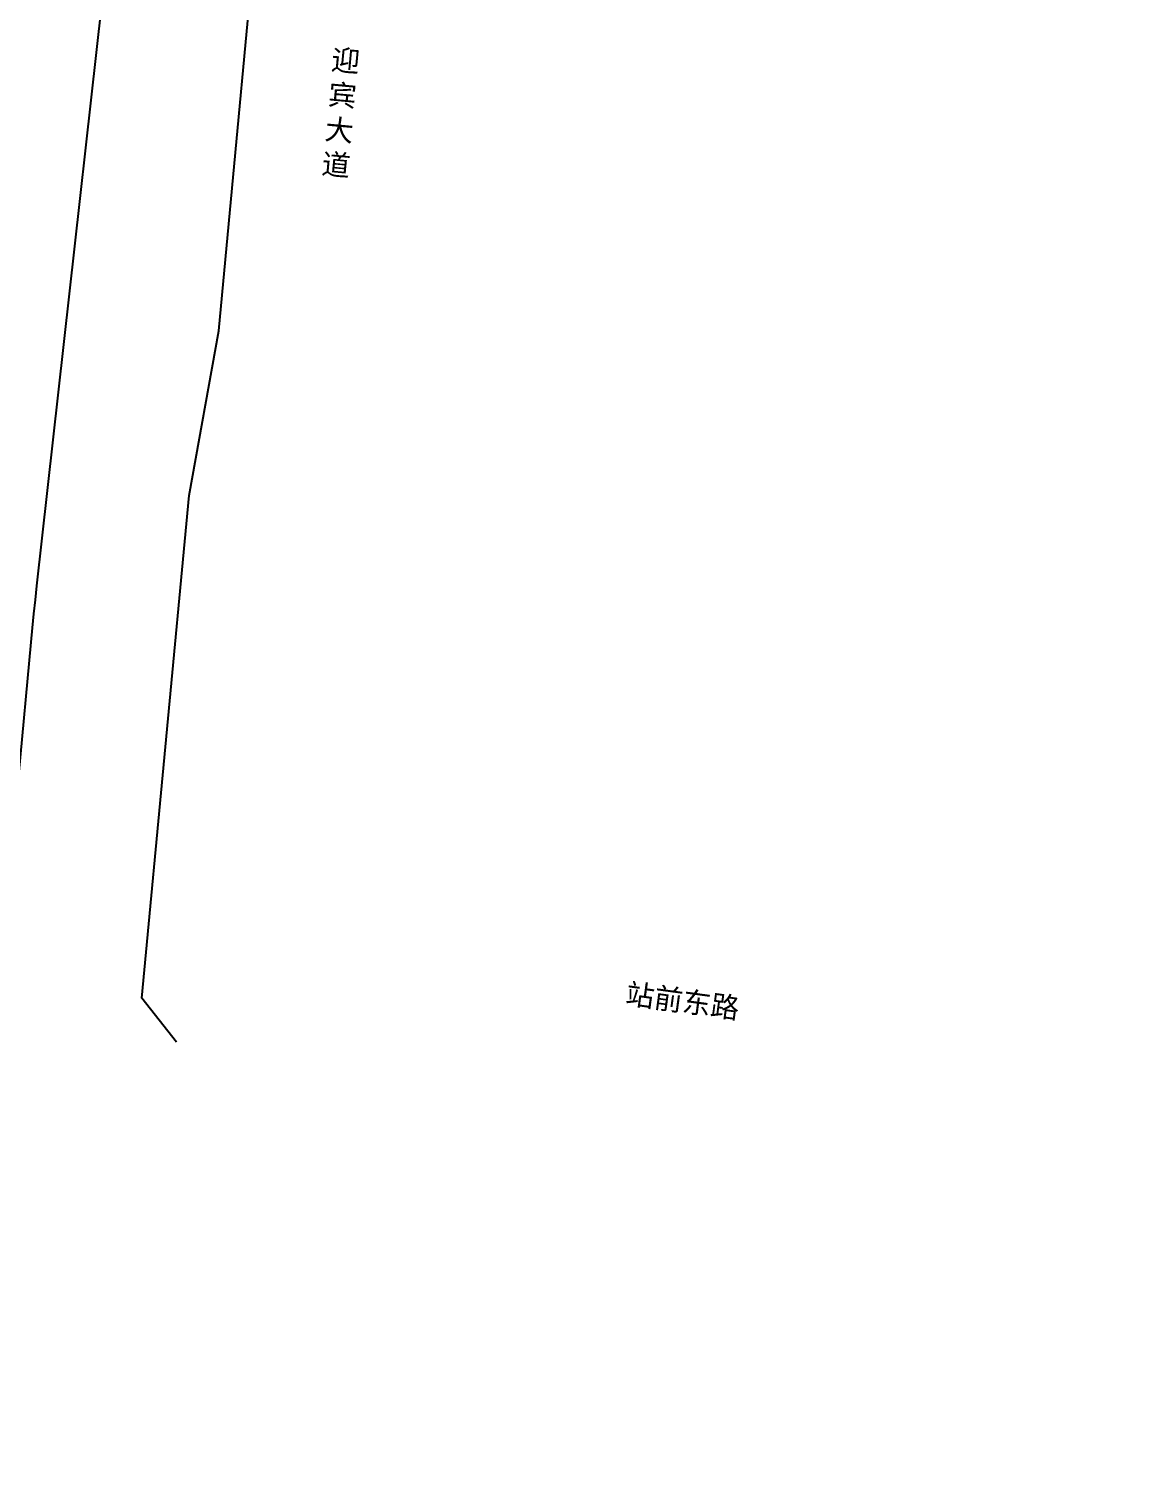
# Model space of a CAD drawing. Extents: x 529262 to 576451, y 2694391 to 2717535.
# Drawn here: x 563316.5 to 563525.2, y 2708739.3 to 2709013 of the extents above; entities that cross this region are included whole.
import ezdxf
from ezdxf.enums import TextEntityAlignment as Align
from ezdxf.xclip import XClip

# ---------------------------------------------------------------- set-up
doc = ezdxf.new("R2010")
doc.units = 0
doc.header["$XCLIPFRAME"] = 0
for name, color, linetype in [('PP-COM', 7, 'Continuous'), ('RD-中线', 40, 'Continuous'), ('RD-红线', 7, 'Continuous'), ('RD-路名', 7, 'Continuous')]:
    doc.layers.add(name, color=color, linetype=linetype)
doc.styles.add('黑体', font='simhei.ttf')

# ---------------------------------------------------------------- blocks, each defined once
blk = doc.blocks.new('A$C19FD0107')
at = {"layer": 'RD-中线', "color": 8, "linetype": 'Continuous', "ltscale": 100}
blk.add_lwpolyline([(-7552.98, 15579.99), (-7614.53, 15224.26, 0.022864), (-7617.97, 15197.05), (-7656.03, 14721.62, -0.017422), (-7658.42, 14700.86), (-7660.81, 14685.05, 0.009555), (-7662.3, 14673.68), (-7679.95, 14515.84, 0.004499), (-7681.05, 14505.09), (-7715.67, 14135.39, -0.025309), (-7720.02, 14105.35), (-7719.35, 14108.74, 0.055468), (-7721.57, 14082.29), (-7691.96, 12988.66), (-7675.22, 12857.93), (-7612.49, 12550.87), (-7521.66, 12281.18), (-7495.03, 12217.99, -0.012701), (-7472.78, 12161.24)], format="xyb", dxfattribs=at)
at = {"layer": 'RD-红线', "color": 8}
blk.add_lwpolyline([(-7650.84, 14425.64), (-7659.81, 14437.02), (-7650.81, 14533.12), (-7645.1, 14564.57), (-7636.35, 14658.07), (-7607.03, 14681.42)], dxfattribs=at)

msp = doc.modelspace()

# ---------------------------------------------------------------- block references
at = {"layer": 'PP-COM'}
ref = msp.add_blockref('A$C19FD0107', (570997.993, 2694390.603), dxfattribs=at)
XClip(ref).set_block_clipping_path([(-9366.4383134884, 14428.6043910822), (-3328.4480743363, 17452.7484863754)])

# ---------------------------------------------------------------- texts
at = {"layer": 'RD-路名', "color": 7, "style": '黑体'}
msp.add_text('站前东路', height=4, rotation=352.22702, dxfattribs=at).set_placement((563441.56, 2708827.18), align=Align.MIDDLE)
at = {"layer": 'RD-路名', "color": 7, "linetype": 'Continuous', "insert": (563374.603, 2709009.104), "char_height": 4, "width": 50.99419, "attachment_point": 1, "rotation": 354.7199, "style": '黑体'}
msp.add_mtext('迎\\P宾\\P大\\P道', dxfattribs=at)

doc.saveas('drawing.dxf')
